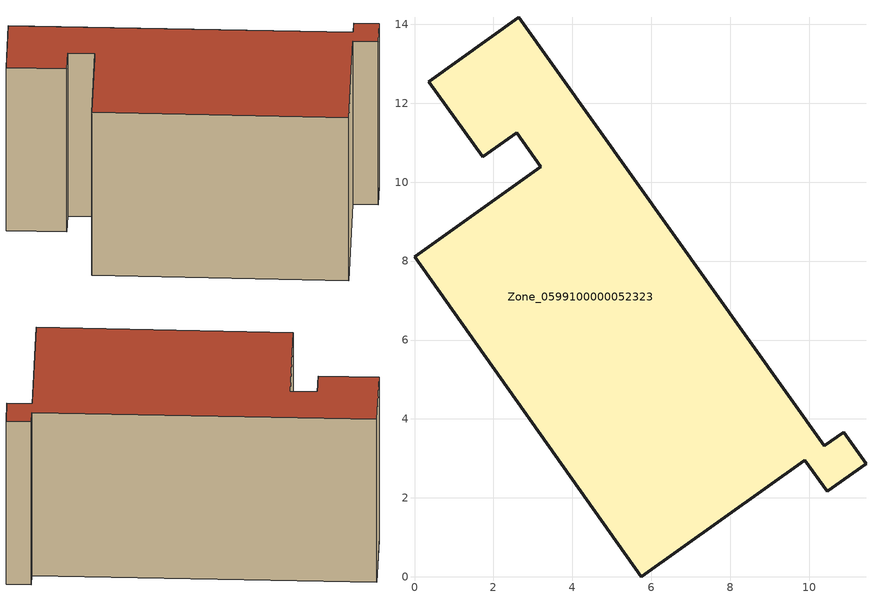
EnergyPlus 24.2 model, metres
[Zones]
Zone_0599100000052323
 floor ground (C_G): 10.38,3.32 10.87,3.67 11.44,2.87 10.46,2.17 9.89,2.96 5.74,0 0,8.11 3.2,10.39 2.59,11.25 1.73,10.64 0.36,12.55 2.64,14.18 z0
 wall outside (C_F): 5.74,0 9.89,2.96 10.46,2.17 11.44,2.87 10.87,3.67 10.38,3.32 2.64,14.18 0.36,12.55 1.73,10.64 2.59,11.25 3.2,10.39 0,8.11 5.74,0 z0:7.72
 roof outside (C_R): 10.38,3.32 2.64,14.18 0.36,12.55 1.73,10.64 2.59,11.25 3.2,10.39 0,8.11 5.74,0 9.89,2.96 10.46,2.17 11.44,2.87 10.87,3.67 z7.72
[BUILDING]
Pand.0599100000052323: North Axis=0; Terrain=City; Loads Convergence Tolerance Value=0.04; Temperature Convergence Tolerance Value=0.4; Solar Distribution=FullExterior; Maximum Number of Warmup Days=25; Minimum Number of Warmup Days=1
[Site:Location]
Rotterdam.The.Hague.AP_ZH_NLD Design_Conditions: Latitude=51.96; Longitude=4.45; Time Zone=1; Elevation=-4.5
[SITE:GROUNDTEMPERATURE:BUILDINGSURFACE]
18, 18, 18, 18, 18, 18, 18, 18, 18, 18, 18, 18
[MATERIAL] Thermal Absorptance=0.9; Solar Absorptance=0.7; Visible Absorptance=0.7
Name | Roughness | Thickness | Conductivity | Density | Specific Heat
G.TI.1975-1991 | MediumSmooth | 0.15 | 0.288461 | 540 | 1210
F.TI.1975-1991 | Rough | 0.3 | 0.230769 | 1920 | 840
R.TI.1975-1991 | MediumRough | 0.2 | 0.153846 | 1500 | 1000
[CONSTRUCTION]
C_G: G.TI.1975-1991
C_F: F.TI.1975-1991
C_R: R.TI.1975-1991
[ZONE]
Zone_0599100000052323: Type=1; Multiplier=1; Ceiling Height=Autocalculate; Volume=Autocalculate; Floor Area=autocalculate; Part of Total Floor Area=Yes
[ZONEINFILTRATION:DESIGNFLOWRATE]
Infil_Zone_0599100000052323: Zone or ZoneList or Space or SpaceList=Zone_0599100000052323; Schedule=AlwaysOn; Design Flow Rate Calculation Method=Flow/Area; Flow Rate per Floor Area=0.003; Constant Term Coefficient=1; Temperature Term Coefficient=0; Velocity Term Coefficient=0; Velocity Squared Term Coefficient=0
[HVACTEMPLATE:ZONE:IDEALLOADSAIRSYSTEM]
Zone_0599100000052323: Maximum Heating Supply Air Temperature=50; Minimum Cooling Supply Air Temperature=13; Maximum Heating Supply Air Humidity Ratio=0.0156; Minimum Cooling Supply Air Humidity Ratio=0.0077; Heating Limit=NoLimit; Cooling Limit=NoLimit; Dehumidification Control Type=ConstantSensibleHeatRatio; Cooling Sensible Heat Ratio=0.7; Dehumidification Setpoint=60; Humidification Control Type=None; Humidification Setpoint=30; Outdoor Air Method=None; Outdoor Air Flow Rate per Person=0.00944; Outdoor Air Flow Rate per Zone Floor Area=0; Outdoor Air Flow Rate per Zone=0; Demand Controlled Ventilation Type=None; Outdoor Air Economizer Type=NoEconomizer; Heat Recovery Type=None; Sensible Heat Recovery Effectiveness=0.7; Latent Heat Recovery Effectiveness=0.65
[ZONECONTROL:THERMOSTAT]
ThermostatControl_Zone_0599100000052323: Zone or ZoneList=Zone_0599100000052323; Control Type Schedule=DualSetpointControlType; Control 1=Thermostat_Zone_0599100000052323; Temperature Difference Between Cutout And Setpoint=0
[THERMOSTATSETPOINT:DUALSETPOINT]
Thermostat_Zone_0599100000052323: Heating Setpoint Temperature Schedule=HeatingSetpoint_Zone_0599100000052323; Cooling Setpoint Temperature Schedule=CoolingSetpoint_Zone_0599100000052323
[SCHEDULE:COMPACT]
HeatingSetpoint_Zone_0599100000052323: Through: 12/31, For: AllDays, Until: 24:00, 21
CoolingSetpoint_Zone_0599100000052323: Through: 12/31, For: AllDays, Until: 24:00, 24
DualSetpointControlType: Through: 12/31, For: AllDays, Until: 24:00, 4
AlwaysOn: Through: 12/31, For: AllDays, Until: 24:00, 1
